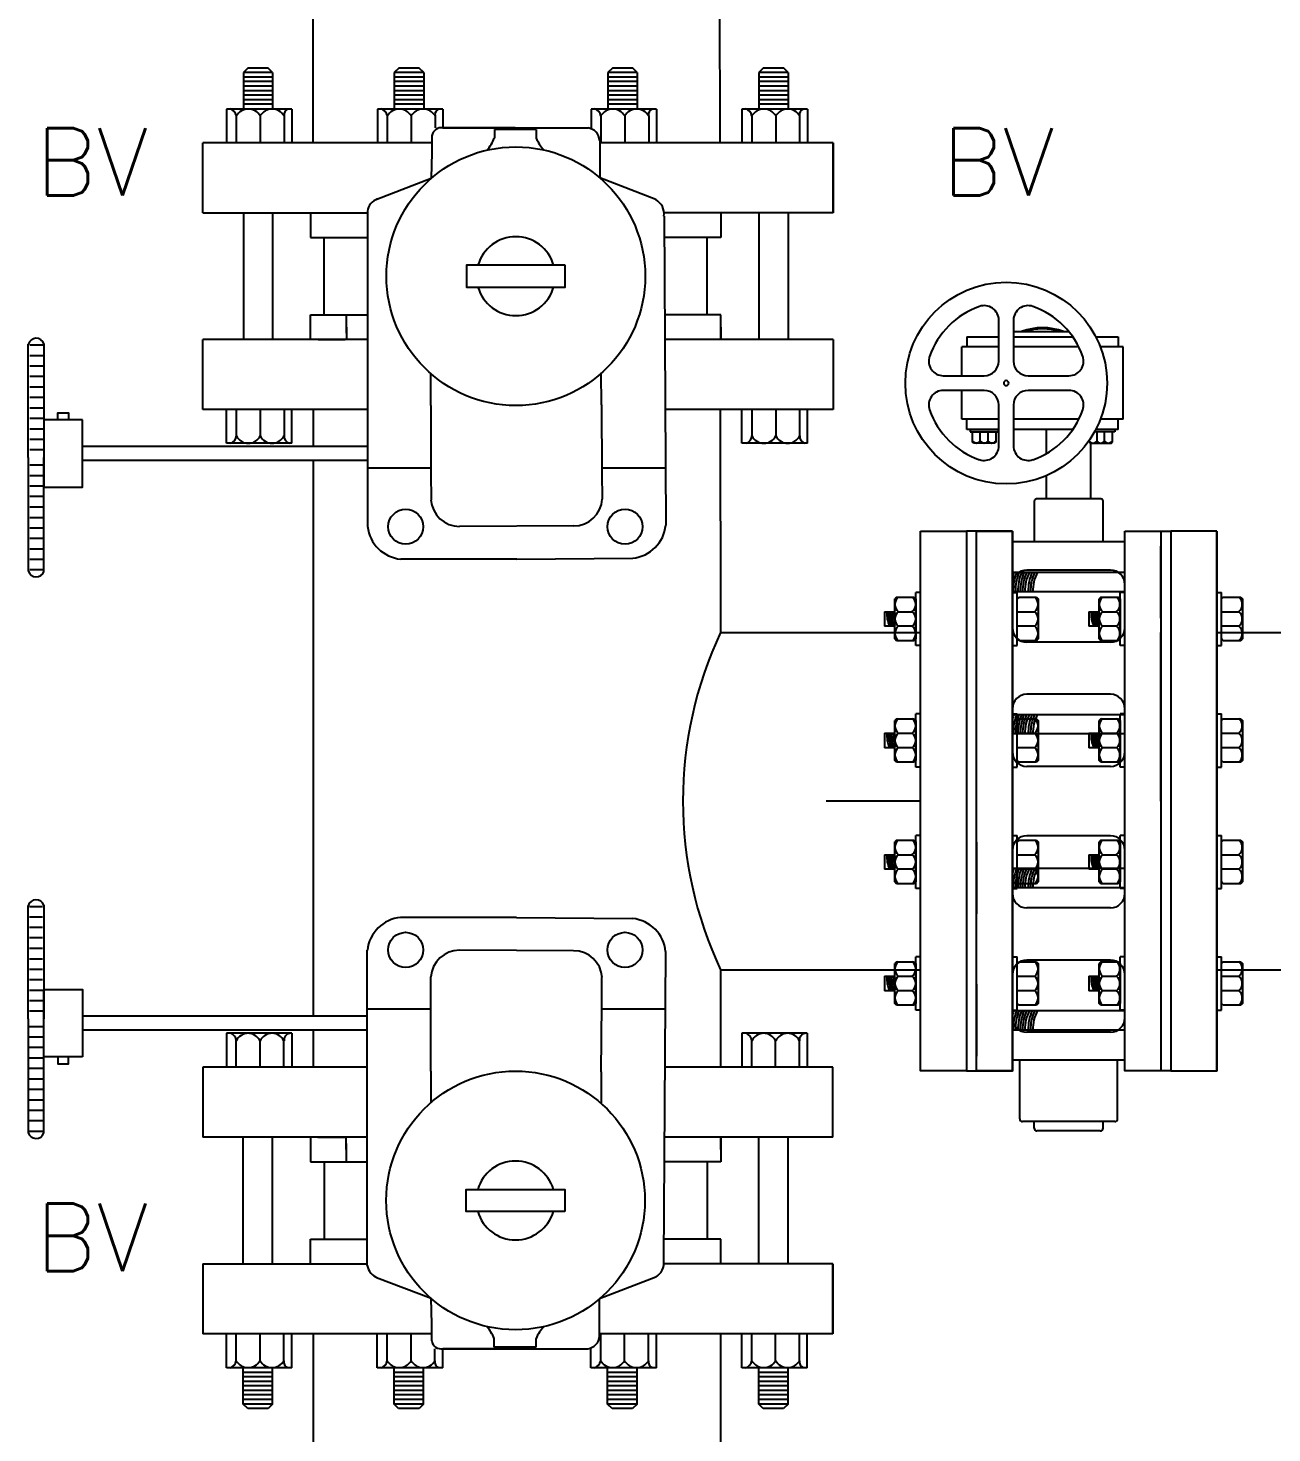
# Model space of a CAD drawing. Header units: inches. Extents: x 71784 to 88028, y -28237 to -21373.
# Drawn here: x 75841 to 76762, y -27475 to -26434 of the extents above; entities that cross this region are included whole.
import ezdxf

# ---------------------------------------------------------------- set-up
doc = ezdxf.new("R2010")
doc.units = ezdxf.units.IN
doc.header["$MEASUREMENT"] = 0
doc.layers.add('FENCE', color=1, linetype='Continuous')
doc.layers.add('M-X-BKGD', color=8, linetype='Continuous')
doc.styles.add('SIMS', font='simplex.shx')

msp = doc.modelspace()

# ---------------------------------------------------------------- linework, layer by layer
at = {"layer": 'M-X-BKGD'}
for p, q in [((76051.5, -25961.1), (76051.6, -26519.5)), ((76352.3, -25961.1), (76353, -26519.5)), ((76003.4, -26464.1), (76000.1, -26467.4)), ((76021.8, -26467.4), (76000.1, -26467.4)), ((76021.8, -26467.4), (76000.1, -26467.4)), ((76021.8, -26467.4), (76000.1, -26467.4)), ((76000.1, -26467.4), (76000.1, -26494.4)), ((76021.8, -26470.8), (76000.1, -26470.8)), ((76021.8, -26470.8), (76000.1, -26470.8)), ((76018.5, -26464.1), (76003.4, -26464.1)), ((76021.8, -26467.4), (76018.5, -26464.1)), ((76021.8, -26467.4), (76021.8, -26494.4)), ((76115.2, -26464.1), (76111.9, -26467.4)), ((76133.7, -26467.4), (76111.9, -26467.4)), ((76133.7, -26467.4), (76111.9, -26467.4)), ((76133.7, -26467.4), (76111.9, -26467.4)), ((76111.9, -26467.4), (76111.9, -26494.4)), ((76133.7, -26470.8), (76111.9, -26470.8)), ((76133.7, -26470.8), (76111.9, -26470.8)), ((76130.3, -26464.1), (76115.2, -26464.1)), ((76133.7, -26467.4), (76130.3, -26464.1)), ((76133.7, -26467.4), (76133.7, -26494.4)), ((76273.4, -26464.1), (76270, -26467.4)), ((76291.8, -26467.4), (76270, -26467.4)), ((76291.8, -26467.4), (76270, -26467.4)), ((76291.8, -26467.4), (76270, -26467.4)), ((76270, -26467.4), (76270, -26494.4)), ((76291.8, -26470.8), (76270, -26470.8)), ((76291.8, -26470.8), (76270, -26470.8)), ((76288.5, -26464.1), (76273.4, -26464.1)), ((76291.8, -26467.4), (76288.5, -26464.1)), ((76291.8, -26467.4), (76291.8, -26494.4)), ((76385.2, -26464.1), (76381.9, -26467.4)), ((76403.7, -26467.4), (76381.9, -26467.4)), ((76403.7, -26467.4), (76381.9, -26467.4)), ((76403.7, -26467.4), (76381.9, -26467.4)), ((76381.9, -26467.4), (76381.9, -26494.4)), ((76403.7, -26470.8), (76381.9, -26470.8)), ((76403.7, -26470.8), (76381.9, -26470.8)), ((76400.3, -26464.1), (76385.2, -26464.1)), ((76403.7, -26467.4), (76400.3, -26464.1)), ((76403.7, -26467.4), (76403.7, -26494.4)), ((76021.8, -26474.1), (76000.1, -26474.1)), ((76021.8, -26474.1), (76000.1, -26474.1)), ((76021.8, -26474.1), (76000.1, -26474.1)), ((76021.8, -26477.4), (76000.1, -26477.4)), ((76021.8, -26480.8), (76000.1, -26480.8)), ((76133.7, -26474.1), (76111.9, -26474.1)), ((76133.7, -26474.1), (76111.9, -26474.1)), ((76133.7, -26474.1), (76111.9, -26474.1)), ((76133.7, -26477.4), (76111.9, -26477.4)), ((76133.7, -26480.8), (76111.9, -26480.8)), ((76291.8, -26474.1), (76270, -26474.1)), ((76291.8, -26474.1), (76270, -26474.1)), ((76291.8, -26474.1), (76270, -26474.1)), ((76291.8, -26477.4), (76270, -26477.4)), ((76291.8, -26480.8), (76270, -26480.8)), ((76403.7, -26474.1), (76381.9, -26474.1)), ((76403.7, -26474.1), (76381.9, -26474.1)), ((76403.7, -26474.1), (76381.9, -26474.1)), ((76403.7, -26477.4), (76381.9, -26477.4)), ((76403.7, -26480.8), (76381.9, -26480.8)), ((76021.8, -26484.1), (76000.1, -26484.1)), ((76021.8, -26487.5), (76000.1, -26487.5)), ((76021.8, -26490.8), (76000.1, -26490.8)), ((76133.7, -26484.1), (76111.9, -26484.1)), ((76133.7, -26487.5), (76111.9, -26487.5)), ((76133.7, -26490.8), (76111.9, -26490.8)), ((76291.8, -26484.1), (76270, -26484.1)), ((76291.8, -26487.5), (76270, -26487.5)), ((76291.8, -26490.8), (76270, -26490.8)), ((76403.7, -26484.1), (76381.9, -26484.1)), ((76403.7, -26487.5), (76381.9, -26487.5)), ((76403.7, -26490.8), (76381.9, -26490.8)), ((75987.6, -26494.4), (75987.6, -26519.5)), ((76036.1, -26494.4), (75987.6, -26494.4)), ((75994.9, -26499.4), (75994.9, -26519.5)), ((76012.6, -26499.4), (76012.6, -26519.5)), ((76030.3, -26499.4), (76030.3, -26519.5)), ((76036.1, -26494.4), (76036.1, -26519.5)), ((76099.4, -26494.4), (76099.4, -26519.5)), ((76147.9, -26494.4), (76099.4, -26494.4)), ((76106.7, -26499.4), (76106.7, -26519.5)), ((76124.4, -26499.4), (76124.4, -26519.5)), ((76142.1, -26499.4), (76142.1, -26508.4)), ((76147.9, -26494.4), (76147.9, -26508.4)), ((76257.6, -26494.4), (76257.6, -26508.9)), ((76306.1, -26494.4), (76257.6, -26494.4)), ((76264.9, -26499.4), (76264.9, -26519.5)), ((76282.6, -26499.4), (76282.6, -26519.5)), ((76300.3, -26499.4), (76300.3, -26519.5)), ((76306.1, -26494.4), (76306.1, -26519.5)), ((76369.4, -26494.4), (76369.4, -26519.5)), ((76417.9, -26494.4), (76369.4, -26494.4)), ((76376.7, -26499.4), (76376.7, -26519.5)), ((76394.4, -26499.4), (76394.4, -26519.5)), ((76412.1, -26499.4), (76412.1, -26519.5)), ((76417.9, -26494.4), (76417.9, -26519.5)), ((76201.4, -26508.4), (76147.9, -26508.4)), ((76147.9, -26508.4), (76255.4, -26508.4)), ((76217, -26509.5), (76186, -26509.5)), ((76186, -26509.5), (76186, -26515.9)), ((76217, -26509.5), (76217, -26515.9)), ((76139.7, -26519.5), (75970.1, -26519.5)), ((75970.1, -26571.3), (75970.1, -26519.5)), ((76139.7, -26514.2), (76139.7, -26526.5)), ((76264, -26517.7), (76264, -26545.3)), ((76436.9, -26519.5), (76264, -26519.5)), ((76436.9, -26571.3), (76436.9, -26519.5)), ((76436.9, -26519.5), (76436.9, -26571.3)), ((76139.7, -26526.5), (76139.2, -26545.7)), ((76098.9, -26561.2), (76139.2, -26545.7)), ((76305.7, -26561.5), (76264, -26545.3)), ((75970.1, -26571.3), (76092.1, -26571.3)), ((76000.1, -26571.3), (76000.1, -26665)), ((76021.8, -26571.3), (76021.8, -26665)), ((76049.9, -26571.3), (76049.9, -26589.6)), ((76092.1, -26570.1), (76092.1, -26741.9)), ((76436.9, -26571.3), (76311.6, -26571.3)), ((76311.7, -26573.7), (76313, -26802.5)), ((76353.8, -26571.3), (76353.8, -26589.6)), ((76381.9, -26571.3), (76381.9, -26665)), ((76403.7, -26571.3), (76403.7, -26665)), ((76049.9, -26589.6), (76060, -26589.6)), ((76060, -26646.8), (76060, -26589.6)), ((76060, -26589.6), (76092, -26589.6)), ((76343.7, -26589.6), (76311.8, -26589.6)), ((76343.7, -26646.8), (76343.7, -26589.6)), ((76353.8, -26589.6), (76343.7, -26589.6)), ((76049.9, -26646.8), (76060, -26646.8)), ((76049.9, -26665), (76049.9, -26646.8)), ((76060, -26646.8), (76091.6, -26646.8)), ((76076.4, -26660.5), (76076.4, -26646.8)), ((76343.7, -26646.8), (76312.1, -26646.8)), ((76353.8, -26646.8), (76343.7, -26646.8)), ((76353.8, -26665), (76353.8, -26646.8)), ((76076.4, -26656), (76076.4, -26665)), ((76353.8, -26656), (76353.8, -26665)), ((75840.8, -26752.6), (75840.8, -26668.6)), ((75840.8, -26749.5), (75840.8, -26668.6)), ((75852.4, -26668.3), (75852.4, -26746.4)), ((76092.1, -26665), (75970.1, -26665)), ((75970.1, -26716.9), (75970.1, -26665)), ((76055.4, -26665), (76075.5, -26665)), ((76436.9, -26665), (76312.2, -26665)), ((76436.9, -26665), (76436.9, -26716.9)), ((76436.9, -26665), (76436.9, -26716.9)), ((76535.9, -26663), (76535.9, -26670.5)), ((76535.9, -26663), (76559.7, -26663)), ((76611.6, -26659.3), (76570.5, -26659.3)), ((76570.5, -26663), (76614.4, -26663)), ((76631.4, -26663), (76648, -26663)), ((76648, -26663), (76648, -26670.5)), ((75851.5, -26669.3), (75841.9, -26669.3)), ((75851.5, -26677.1), (75841.9, -26677.1)), ((76532.2, -26692.2), (76532.2, -26670.5)), ((76559.7, -26670.5), (76532.2, -26670.5)), ((76618.8, -26670.5), (76570.5, -26670.5)), ((76651.7, -26670.5), (76634.7, -26670.5)), ((76651.7, -26724.2), (76651.7, -26670.5)), ((75851.5, -26684.9), (75841.9, -26684.9)), ((75851.5, -26692.6), (75841.9, -26692.6)), ((76139, -26713.9), (76139, -26690.4)), ((76265.3, -26713.4), (76265.1, -26689.9)), ((75851.5, -26700.4), (75841.9, -26700.4)), ((75851.5, -26700.4), (75841.9, -26700.4)), ((75851.5, -26700.4), (75841.9, -26700.4)), ((75851.5, -26708.1), (75841.9, -26708.1)), ((76532.2, -26724.2), (76532.2, -26702.5)), ((75851.5, -26715.9), (75841.9, -26715.9)), ((76092.1, -26716.9), (75970.1, -26716.9)), ((75987.6, -26742), (75987.6, -26716.9)), ((75994.9, -26716.9), (75994.9, -26736.4)), ((76012.6, -26716.9), (76012.6, -26736.4)), ((76030.3, -26716.9), (76030.3, -26736.4)), ((76036.1, -26742), (76036.1, -26716.9)), ((76051.7, -26716.9), (76051.7, -26744.3)), ((76139, -26713.9), (76139, -26764.2)), ((76265.3, -26713.4), (76265.7, -26763.6)), ((76436.9, -26716.9), (76312.5, -26716.9)), ((76353.3, -26716.9), (76353.5, -26882)), ((76369.4, -26742), (76369.4, -26716.9)), ((76376.7, -26716.9), (76376.7, -26736.4)), ((76394.4, -26716.9), (76394.4, -26736.4)), ((76412.1, -26716.9), (76412.1, -26736.4)), ((76417.9, -26742), (76417.9, -26716.9)), ((75851.5, -26723.7), (75841.9, -26723.7)), ((76559.7, -26724.2), (76532.2, -26724.2)), ((76535.9, -26731.7), (76535.9, -26724.2)), ((76618.8, -26724.2), (76570.5, -26724.2)), ((76651.7, -26724.2), (76634.7, -26724.2)), ((76648, -26731.7), (76648, -26724.2)), ((75851.5, -26731.4), (75841.9, -26731.4)), ((75851.5, -26739.2), (75841.9, -26739.2)), ((76559.7, -26731.7), (76535.9, -26731.7)), ((76614.4, -26731.7), (76570.5, -26731.7)), ((76594.9, -26749.5), (76594.9, -26731.7)), ((76648, -26731.7), (76631.4, -26731.7)), ((75851.5, -26746.9), (75841.9, -26746.9)), ((75852.4, -26746.4), (75852.4, -26752.6)), ((76092.1, -26744.3), (75881, -26744.3)), ((76036.1, -26742), (75987.6, -26742)), ((76092.1, -26741.9), (76092.1, -26803.5)), ((76417.9, -26742), (76369.4, -26742)), ((76627.8, -26783.2), (76627.8, -26741.8)), ((75840.8, -26752.6), (75840.8, -26836.6)), ((75840.8, -26755.7), (75840.8, -26836.6)), ((75851.5, -26758.3), (75841.9, -26758.3)), ((75852.4, -26758.8), (75852.4, -26752.6)), ((75852.4, -26836.9), (75852.4, -26758.8)), ((76092.1, -26754.7), (75881, -26754.7)), ((76051.7, -26754.7), (76051.7, -27166.3)), ((76092.1, -26760.1), (76139, -26760.1)), ((76265.7, -26760.1), (76312.8, -26760.1)), ((75851.5, -26766), (75841.9, -26766)), ((76139, -26764.2), (76139.1, -26783.8)), ((76265.7, -26763.6), (76265.8, -26783.3)), ((76594.9, -26783.2), (76594.9, -26765.8)), ((75851.5, -26773.8), (75841.9, -26773.8)), ((75851.5, -26781.5), (75841.9, -26781.5)), ((76635.3, -26783.2), (76587.5, -26783.2)), ((75851.5, -26789.3), (75841.9, -26789.3)), ((76586, -26815), (76586, -26784.7)), ((76636.8, -26815), (76636.8, -26784.7)), ((75851.5, -26797.1), (75841.9, -26797.1)), ((76244.8, -26803.1), (76160.2, -26803.5)), ((75851.5, -26804.8), (75841.9, -26804.8)), ((75851.5, -26804.8), (75841.9, -26804.8)), ((75851.5, -26804.8), (75841.9, -26804.8)), ((75851.5, -26812.6), (75841.9, -26812.6)), ((76569.8, -26807.1), (76569.8, -26887.1)), ((76569.8, -26807.1), (76569.8, -26827.1)), ((76721, -26807.1), (76721, -26887.1)), ((76721, -26807.1), (76721, -26827.1)), ((75851.5, -26820.3), (75841.9, -26820.3)), ((76653, -26815), (76569.8, -26815)), ((76653, -27199), (76653, -26815)), ((75851.5, -26828.1), (75841.9, -26828.1)), ((76202.6, -26827.8), (76116.7, -26827.8)), ((76202.6, -26827.8), (76288.5, -26827.1)), ((76569.8, -26827.1), (76569.8, -26917.1)), ((76721, -26827.1), (76721, -26917.1)), ((75851.5, -26835.8), (75841.9, -26835.8)), ((76642.3, -26835.9), (76580.4, -26835.9)), ((76475, -26866.7), (76475, -26877.5)), ((76626.2, -26866.7), (76626.2, -26877.5)), ((76353.5, -26882), (76501.7, -26882)), ((76569.8, -26887.1), (76569.8, -26967.1)), ((76679.6, -27007), (76679.6, -26882)), ((76721, -26882), (76816, -26882)), ((76721, -26887.1), (76721, -26967.1)), ((76642.3, -26889.2), (76580.4, -26889.2)), ((76569.8, -26917.1), (76569.8, -27007.1)), ((76721, -26917.1), (76721, -27007.1)), ((76642.3, -26927.9), (76580.4, -26927.9)), ((76475, -26956.7), (76475, -26967.5)), ((76626.2, -26956.7), (76626.2, -26967.5)), ((76569.8, -26967.1), (76569.8, -27047.1)), ((76721, -26967.1), (76721, -27047.1)), ((76642.3, -26981.3), (76580.4, -26981.3)), ((76501.7, -27007), (76431.8, -27007)), ((76569.8, -27007.1), (76569.8, -27097.1)), ((76721, -27007.1), (76721, -27097.1)), ((76642.3, -27032.8), (76580.4, -27032.8)), ((76475, -27046.7), (76475, -27057.5)), ((76569.8, -27047.1), (76569.8, -27127.1)), ((76626.2, -27046.7), (76626.2, -27057.5)), ((76721, -27047.1), (76721, -27127.1)), ((75840.7, -27165.3), (75840.7, -27084.5)), ((75840.7, -27168.4), (75840.7, -27084.5)), ((75852.3, -27084.1), (75852.3, -27162.2)), ((75851.4, -27085.2), (75841.8, -27085.2)), ((75851.4, -27092.9), (75841.8, -27092.9)), ((76202.5, -27093.2), (76116.6, -27093.2)), ((76202.5, -27093.2), (76288.4, -27093.9)), ((76642.3, -27086.1), (76580.4, -27086.1)), ((75851.4, -27100.7), (75841.8, -27100.7)), ((76569.8, -27097.1), (76569.8, -27187.1)), ((76721, -27097.1), (76721, -27187.1)), ((75851.4, -27108.4), (75841.8, -27108.4)), ((75851.4, -27116.2), (75841.8, -27116.2)), ((75851.4, -27116.2), (75841.8, -27116.2)), ((75851.4, -27116.2), (75841.8, -27116.2)), ((75851.4, -27124), (75841.8, -27124)), ((76091.9, -27179.1), (76091.9, -27117.5)), ((76244.7, -27117.9), (76160.1, -27117.5)), ((76311.5, -27347.3), (76312.9, -27118.5)), ((76642.3, -27124.8), (76580.4, -27124.8)), ((75851.4, -27131.7), (75841.8, -27131.7)), ((76353.5, -27132), (76501.7, -27132)), ((76353.5, -27132), (76353.5, -27204.1)), ((76475, -27136.7), (76475, -27147.5)), ((76569.8, -27127.1), (76569.8, -27207.1)), ((76626.2, -27136.7), (76626.2, -27147.5)), ((76721, -27127.1), (76721, -27207.1)), ((76721, -27132), (76950.7, -27132)), ((75851.4, -27139.5), (75841.8, -27139.5)), ((75851.4, -27147.2), (75841.8, -27147.2)), ((76138.9, -27156.8), (76139, -27137.2)), ((76265.6, -27157.4), (76265.7, -27137.7)), ((75851.4, -27155), (75841.8, -27155)), ((76138.9, -27207.1), (76138.9, -27156.8)), ((76265.2, -27207.6), (76265.6, -27157.4)), ((75851.4, -27162.7), (75841.8, -27162.7)), ((75852.3, -27162.2), (75852.3, -27168.4)), ((76091.9, -27166.3), (75880.9, -27166.3)), ((76091.9, -27160.9), (76138.9, -27160.9)), ((76265.6, -27160.9), (76312.7, -27160.9)), ((75840.7, -27168.4), (75840.7, -27252.4)), ((75840.7, -27171.5), (75840.7, -27252.4)), ((75851.4, -27174.1), (75841.8, -27174.1)), ((75852.3, -27174.6), (75852.3, -27168.4)), ((75852.3, -27252.7), (75852.3, -27174.6)), ((76091.9, -27176.7), (75880.9, -27176.7)), ((76051.7, -27176.7), (76051.7, -27204.1)), ((76642.3, -27178.1), (76580.4, -27178.1)), ((75851.4, -27181.8), (75841.8, -27181.8)), ((75987.5, -27179), (75987.5, -27204.1)), ((76036, -27179), (75987.5, -27179)), ((75994.8, -27204.1), (75994.8, -27184.6)), ((76012.5, -27204.1), (76012.5, -27184.6)), ((76030.2, -27204.1), (76030.2, -27184.6)), ((76036, -27179), (76036, -27204.1)), ((76091.9, -27350.9), (76091.9, -27179.1)), ((76369.3, -27179), (76369.3, -27204.1)), ((76417.8, -27179), (76369.3, -27179)), ((76376.6, -27204.1), (76376.6, -27184.6)), ((76394.3, -27204.1), (76394.3, -27184.6)), ((76412, -27204.1), (76412, -27184.6)), ((76417.8, -27179), (76417.8, -27204.1)), ((76569.8, -27187.1), (76569.8, -27207.1)), ((76721, -27187.1), (76721, -27207.1)), ((75851.4, -27189.6), (75841.8, -27189.6)), ((75851.4, -27197.4), (75841.8, -27197.4)), ((76653, -27199), (76569.8, -27199)), ((76575.1, -27242.3), (76575.1, -27199)), ((76647.6, -27242.3), (76647.6, -27199)), ((75851.4, -27205.1), (75841.8, -27205.1)), ((76091.9, -27204.1), (75970, -27204.1)), ((75970, -27204.1), (75970, -27256)), ((76138.9, -27207.1), (76138.9, -27230.6)), ((76265.2, -27207.6), (76265, -27231.1)), ((76436.8, -27204.1), (76312.4, -27204.1)), ((76436.8, -27256), (76436.8, -27204.1)), ((76436.8, -27256), (76436.8, -27204.1)), ((75851.4, -27212.9), (75841.8, -27212.9)), ((75851.4, -27220.6), (75841.8, -27220.6)), ((75851.4, -27220.6), (75841.8, -27220.6)), ((75851.4, -27220.6), (75841.8, -27220.6)), ((75851.4, -27228.4), (75841.8, -27228.4)), ((75851.4, -27236.1), (75841.8, -27236.1)), ((75851.4, -27243.9), (75841.8, -27243.9)), ((76645.5, -27244.4), (76577.2, -27244.4)), ((76585.8, -27249.2), (76585.8, -27244.4)), ((76634.8, -27251.3), (76587.9, -27251.3)), ((76637, -27249.2), (76637, -27244.4)), ((75851.4, -27251.7), (75841.8, -27251.7)), ((76091.9, -27256), (75970, -27256)), ((75999.9, -27349.7), (75999.9, -27256)), ((76021.7, -27349.7), (76021.7, -27256)), ((76049.8, -27256), (76049.8, -27274.3)), ((76055.3, -27256), (76075.4, -27256)), ((76076.2, -27265), (76076.2, -27256)), ((76076.2, -27260.5), (76076.2, -27274.3)), ((76436.8, -27256), (76312.1, -27256)), ((76353.7, -27256), (76353.7, -27274.3)), ((76353.7, -27265), (76353.7, -27256)), ((76381.8, -27349.7), (76381.8, -27256)), ((76403.6, -27349.7), (76403.6, -27256)), ((76049.8, -27274.3), (76059.9, -27274.3)), ((76059.9, -27274.3), (76091.5, -27274.3)), ((76059.9, -27274.3), (76059.9, -27331.4)), ((76343.6, -27274.3), (76312, -27274.3)), ((76343.6, -27274.3), (76343.6, -27331.4)), ((76353.7, -27274.3), (76343.6, -27274.3)), ((76049.8, -27349.7), (76049.8, -27331.4)), ((76049.8, -27331.4), (76059.9, -27331.4)), ((76059.9, -27331.4), (76091.9, -27331.4)), ((76343.6, -27331.4), (76311.6, -27331.4)), ((76353.7, -27331.4), (76343.6, -27331.4)), ((76353.7, -27349.7), (76353.7, -27331.4)), ((75970, -27349.7), (76091.9, -27349.7)), ((75970, -27349.7), (75970, -27401.6)), ((76436.8, -27349.7), (76311.5, -27349.7)), ((76436.8, -27349.7), (76436.8, -27401.6)), ((76436.8, -27401.6), (76436.8, -27349.7)), ((76098.8, -27359.8), (76139.1, -27375.3)), ((76305.6, -27359.5), (76263.9, -27375.7)), ((76139.6, -27394.5), (76139.1, -27375.3)), ((76263.9, -27403.3), (76263.9, -27375.7)), ((76139.6, -27406.8), (76139.6, -27394.5)), ((76139.6, -27401.6), (75970, -27401.6)), ((75987.5, -27426.7), (75987.5, -27401.6)), ((75994.8, -27421.6), (75994.8, -27401.6)), ((76012.5, -27421.6), (76012.5, -27401.6)), ((76030.2, -27421.6), (76030.2, -27401.6)), ((76036, -27426.7), (76036, -27401.6)), ((76051.8, -27401.6), (76051.8, -27600.9)), ((76099.3, -27426.7), (76099.3, -27401.6)), ((76106.6, -27421.6), (76106.6, -27401.6)), ((76124.3, -27421.6), (76124.3, -27401.6)), ((76185.9, -27411.5), (76185.9, -27405.1)), ((76216.9, -27411.5), (76216.9, -27405.1)), ((76436.8, -27401.6), (76263.8, -27401.6)), ((76264.8, -27421.6), (76264.8, -27401.6)), ((76282.5, -27421.6), (76282.5, -27401.6)), ((76300.2, -27421.6), (76300.2, -27401.6)), ((76306, -27426.7), (76306, -27401.6)), ((76353.5, -27401.6), (76353.5, -27600.9)), ((76369.3, -27426.7), (76369.3, -27401.6)), ((76376.6, -27421.6), (76376.6, -27401.6)), ((76394.3, -27421.6), (76394.3, -27401.6)), ((76412, -27421.6), (76412, -27401.6)), ((76417.8, -27426.7), (76417.8, -27401.6)), ((76142, -27421.6), (76142, -27412.6)), ((76201.3, -27412.6), (76147.8, -27412.6)), ((76147.8, -27412.6), (76255.3, -27412.6)), ((76147.8, -27426.7), (76147.8, -27412.6)), ((76216.9, -27411.5), (76185.9, -27411.5)), ((76257.5, -27426.7), (76257.5, -27412.1)), ((76036, -27426.7), (75987.5, -27426.7)), ((75999.9, -27453.6), (75999.9, -27426.7)), ((76021.7, -27453.6), (76021.7, -27426.7)), ((76147.8, -27426.7), (76099.3, -27426.7)), ((76111.8, -27453.6), (76111.8, -27426.7)), ((76133.6, -27453.6), (76133.6, -27426.7)), ((76306, -27426.7), (76257.5, -27426.7)), ((76269.9, -27453.6), (76269.9, -27426.7)), ((76291.7, -27453.6), (76291.7, -27426.7)), ((76417.8, -27426.7), (76369.3, -27426.7)), ((76381.8, -27453.6), (76381.8, -27426.7)), ((76403.6, -27453.6), (76403.6, -27426.7)), ((76021.7, -27430.2), (75999.9, -27430.2)), ((76021.7, -27433.5), (75999.9, -27433.5)), ((76021.7, -27436.9), (75999.9, -27436.9)), ((76133.6, -27430.2), (76111.8, -27430.2)), ((76133.6, -27433.5), (76111.8, -27433.5)), ((76133.6, -27436.9), (76111.8, -27436.9)), ((76291.7, -27430.2), (76269.9, -27430.2)), ((76291.7, -27433.5), (76269.9, -27433.5)), ((76291.7, -27436.9), (76269.9, -27436.9)), ((76403.6, -27430.2), (76381.8, -27430.2)), ((76403.6, -27433.5), (76381.8, -27433.5)), ((76403.6, -27436.9), (76381.8, -27436.9)), ((76021.7, -27440.2), (75999.9, -27440.2)), ((76021.7, -27443.6), (75999.9, -27443.6)), ((76021.7, -27446.9), (75999.9, -27446.9)), ((76021.7, -27446.9), (75999.9, -27446.9)), ((76021.7, -27446.9), (75999.9, -27446.9)), ((76133.6, -27440.2), (76111.8, -27440.2)), ((76133.6, -27443.6), (76111.8, -27443.6)), ((76133.6, -27446.9), (76111.8, -27446.9)), ((76133.6, -27446.9), (76111.8, -27446.9)), ((76133.6, -27446.9), (76111.8, -27446.9)), ((76291.7, -27440.2), (76269.9, -27440.2)), ((76291.7, -27443.6), (76269.9, -27443.6)), ((76291.7, -27446.9), (76269.9, -27446.9)), ((76291.7, -27446.9), (76269.9, -27446.9)), ((76291.7, -27446.9), (76269.9, -27446.9)), ((76403.6, -27440.2), (76381.8, -27440.2)), ((76403.6, -27443.6), (76381.8, -27443.6)), ((76403.6, -27446.9), (76381.8, -27446.9)), ((76403.6, -27446.9), (76381.8, -27446.9)), ((76403.6, -27446.9), (76381.8, -27446.9)), ((76021.7, -27450.3), (75999.9, -27450.3)), ((76021.7, -27450.3), (75999.9, -27450.3)), ((76021.7, -27453.6), (75999.9, -27453.6)), ((76021.7, -27453.6), (75999.9, -27453.6)), ((76021.7, -27453.6), (75999.9, -27453.6)), ((76003.3, -27457), (75999.9, -27453.6)), ((76018.4, -27456.9), (76003.3, -27457)), ((76021.7, -27453.6), (76018.4, -27456.9)), ((76133.6, -27450.3), (76111.8, -27450.3)), ((76133.6, -27450.3), (76111.8, -27450.3)), ((76115.1, -27457), (76111.8, -27453.6)), ((76133.6, -27453.6), (76111.8, -27453.6)), ((76133.6, -27453.6), (76111.8, -27453.6)), ((76133.6, -27453.6), (76111.8, -27453.6)), ((76130.2, -27456.9), (76115.1, -27457)), ((76133.6, -27453.6), (76130.2, -27456.9)), ((76291.7, -27450.3), (76269.9, -27450.3)), ((76291.7, -27450.3), (76269.9, -27450.3)), ((76273.3, -27457), (76269.9, -27453.6)), ((76291.7, -27453.6), (76269.9, -27453.6)), ((76291.7, -27453.6), (76269.9, -27453.6)), ((76291.7, -27453.6), (76269.9, -27453.6)), ((76288.4, -27456.9), (76273.3, -27457)), ((76291.7, -27453.6), (76288.4, -27456.9)), ((76403.6, -27450.3), (76381.8, -27450.3)), ((76403.6, -27450.3), (76381.8, -27450.3)), ((76385.1, -27457), (76381.8, -27453.6)), ((76403.6, -27453.6), (76381.8, -27453.6)), ((76403.6, -27453.6), (76381.8, -27453.6)), ((76403.6, -27453.6), (76381.8, -27453.6)), ((76400.2, -27456.9), (76385.1, -27457)), ((76403.6, -27453.6), (76400.2, -27456.9))]:
    msp.add_line(p, q, dxfattribs=at)
at = {"layer": 'M-X-BKGD', "linetype": 'Continuous'}
for p, q in [((76559.7, -26681.1), (76559.7, -26650.8)), ((76570.5, -26650.8), (76570.5, -26681.1)), ((76518.5, -26692), (76548.8, -26692)), ((76581.3, -26692), (76611.6, -26692)), ((76548.8, -26702.8), (76518.5, -26702.8)), ((76611.6, -26702.8), (76581.3, -26702.8)), ((76559.7, -26743.9), (76559.7, -26713.6)), ((76570.5, -26713.6), (76570.5, -26743.9)), ((76538.4, -26731.7), (76538.4, -26733.6)), ((76538.4, -26731.7), (76559.2, -26731.7)), ((76538.4, -26733.6), (76559.2, -26733.6)), ((76540.2, -26734.3), (76540.9, -26733.6)), ((76540.2, -26741.1), (76540.2, -26734.3)), ((76540.9, -26741.8), (76540.2, -26741.1)), ((76545.9, -26740.4), (76545.9, -26733.6)), ((76551.6, -26733.6), (76551.6, -26740.4)), ((76557.3, -26734.3), (76556.7, -26733.6)), ((76557.3, -26741.1), (76556.7, -26741.8)), ((76557.3, -26734.3), (76557.3, -26741.1)), ((76559.2, -26731.7), (76559.2, -26733.6)), ((76626.6, -26739.7), (76626.6, -26741.1)), ((76626.6, -26741.1), (76627.2, -26741.8)), ((76645.5, -26733.6), (76630.4, -26733.6)), ((76645.5, -26731.7), (76631.4, -26731.7)), ((76632.3, -26733.6), (76632.3, -26740.4)), ((76638, -26740.4), (76638, -26733.6)), ((76643.7, -26734.3), (76643, -26733.6)), ((76643, -26741.8), (76643.7, -26741.1)), ((76643.7, -26741.1), (76643.7, -26734.3)), ((76645.5, -26731.7), (76645.5, -26733.6)), ((76556.7, -26741.8), (76540.9, -26741.8)), ((76627.2, -26741.8), (76643, -26741.8)), ((76543.1, -27206.9), (76543.1, -26807.1)), ((76543.1, -26807.1), (76569.8, -26807.1)), ((76569.8, -26807.1), (76569.8, -27206.9)), ((76653, -26807.1), (76679.6, -26807.1)), ((76653, -27206.9), (76653, -26807.1)), ((76679.6, -26807.1), (76679.6, -27206.9)), ((76543.1, -26871.4), (76543.1, -26818.1)), ((76569.8, -27199), (76569.8, -26815)), ((76679.6, -26871.4), (76679.6, -26818.1)), ((76569.8, -26837.5), (76653, -26837.5)), ((76483.9, -26856), (76482.7, -26857.2)), ((76483.9, -26856), (76496.9, -26856)), ((76496.9, -26856), (76498.1, -26857.2)), ((76498.1, -26891.8), (76498.1, -26852.4)), ((76501.7, -26852.4), (76498.1, -26852.4)), ((76653, -26852), (76569.8, -26852)), ((76569.8, -26852.4), (76573.3, -26852.4)), ((76573.3, -26891.8), (76573.3, -26852.4)), ((76574.6, -26856), (76573.3, -26857.2)), ((76574.6, -26856), (76587.5, -26856)), ((76587.5, -26856), (76588.8, -26857.2)), ((76635.2, -26856), (76633.9, -26857.2)), ((76635.2, -26856), (76648.1, -26856)), ((76648.1, -26856), (76649.4, -26857.2)), ((76649.4, -26891.8), (76649.4, -26852.4)), ((76653, -26852.4), (76649.4, -26852.4)), ((76721, -26852.4), (76724.6, -26852.4)), ((76724.6, -26891.8), (76724.6, -26852.4)), ((76725.9, -26856), (76724.6, -26857.2)), ((76725.9, -26856), (76738.8, -26856)), ((76738.8, -26856), (76740.1, -26857.2)), ((76482.7, -26886.9), (76482.7, -26857.2)), ((76498.1, -26857.2), (76498.1, -26886.9)), ((76588.8, -26857.2), (76588.8, -26886.9)), ((76633.9, -26886.9), (76633.9, -26857.2)), ((76649.4, -26857.2), (76649.4, -26886.9)), ((76740.1, -26857.2), (76740.1, -26886.9)), ((76475, -26866.7), (76482.7, -26866.7)), ((76485.2, -26866.7), (76495.5, -26866.7)), ((76573.3, -26866.7), (76586.2, -26866.7)), ((76626.2, -26866.7), (76633.9, -26866.7)), ((76636.5, -26866.7), (76646.8, -26866.7)), ((76724.6, -26866.7), (76737.5, -26866.7)), ((76482.7, -26877.5), (76475, -26877.5)), ((76483.9, -26888.2), (76482.7, -26886.9)), ((76495.5, -26877.5), (76485.2, -26877.5)), ((76498.1, -26886.9), (76496.9, -26888.2)), ((76586.2, -26877.5), (76573.3, -26877.5)), ((76574.6, -26888.2), (76573.3, -26886.9)), ((76588.8, -26886.9), (76587.5, -26888.2)), ((76633.9, -26877.5), (76626.2, -26877.5)), ((76635.2, -26888.2), (76633.9, -26886.9)), ((76646.8, -26877.5), (76636.5, -26877.5)), ((76649.4, -26886.9), (76648.1, -26888.2)), ((76737.5, -26877.5), (76724.6, -26877.5)), ((76725.9, -26888.2), (76724.6, -26886.9)), ((76740.1, -26886.9), (76738.8, -26888.2)), ((76496.9, -26888.2), (76483.9, -26888.2)), ((76501.7, -26891.8), (76498.1, -26891.8)), ((76569.8, -26891.8), (76573.3, -26891.8)), ((76587.5, -26888.2), (76574.6, -26888.2)), ((76648.1, -26888.2), (76635.2, -26888.2)), ((76653, -26891.8), (76649.4, -26891.8)), ((76721, -26891.8), (76724.6, -26891.8)), ((76738.8, -26888.2), (76725.9, -26888.2)), ((76543.1, -26976.7), (76543.1, -26923.4)), ((76679.6, -26976.7), (76679.6, -26923.4)), ((76483.9, -26946), (76482.7, -26947.2)), ((76482.7, -26976.9), (76482.7, -26947.2)), ((76483.9, -26946), (76496.9, -26946)), ((76496.9, -26946), (76498.1, -26947.2)), ((76498.1, -26981.8), (76498.1, -26942.4)), ((76501.7, -26942.4), (76498.1, -26942.4)), ((76498.1, -26947.2), (76498.1, -26976.9)), ((76569.8, -26942.4), (76573.3, -26942.4)), ((76569.8, -26942.8), (76653, -26942.8)), ((76573.3, -26981.8), (76573.3, -26942.4)), ((76574.6, -26946), (76573.3, -26947.2)), ((76574.6, -26946), (76587.5, -26946)), ((76587.5, -26946), (76588.8, -26947.2)), ((76588.8, -26947.2), (76588.8, -26976.9)), ((76635.2, -26946), (76633.9, -26947.2)), ((76633.9, -26976.9), (76633.9, -26947.2)), ((76635.2, -26946), (76648.1, -26946)), ((76648.1, -26946), (76649.4, -26947.2)), ((76649.4, -26981.8), (76649.4, -26942.4)), ((76653, -26942.4), (76649.4, -26942.4)), ((76649.4, -26947.2), (76649.4, -26976.9)), ((76721, -26942.4), (76724.6, -26942.4)), ((76724.6, -26981.8), (76724.6, -26942.4)), ((76725.9, -26946), (76724.6, -26947.2)), ((76725.9, -26946), (76738.8, -26946)), ((76738.8, -26946), (76740.1, -26947.2)), ((76740.1, -26947.2), (76740.1, -26976.9)), ((76475, -26956.7), (76482.7, -26956.7)), ((76485.2, -26956.7), (76495.5, -26956.7)), ((76653, -26957.3), (76569.8, -26957.3)), ((76573.3, -26956.7), (76586.2, -26956.7)), ((76626.2, -26956.7), (76633.9, -26956.7)), ((76636.5, -26956.7), (76646.8, -26956.7)), ((76724.6, -26956.7), (76737.5, -26956.7)), ((76482.7, -26967.5), (76475, -26967.5)), ((76495.5, -26967.5), (76485.2, -26967.5)), ((76586.2, -26967.5), (76573.3, -26967.5)), ((76633.9, -26967.5), (76626.2, -26967.5)), ((76646.8, -26967.5), (76636.5, -26967.5)), ((76737.5, -26967.5), (76724.6, -26967.5)), ((76483.9, -26978.2), (76482.7, -26976.9)), ((76496.9, -26978.2), (76483.9, -26978.2)), ((76498.1, -26976.9), (76496.9, -26978.2)), ((76574.6, -26978.2), (76573.3, -26976.9)), ((76587.5, -26978.2), (76574.6, -26978.2)), ((76588.8, -26976.9), (76587.5, -26978.2)), ((76635.2, -26978.2), (76633.9, -26976.9)), ((76648.1, -26978.2), (76635.2, -26978.2)), ((76649.4, -26976.9), (76648.1, -26978.2)), ((76725.9, -26978.2), (76724.6, -26976.9)), ((76738.8, -26978.2), (76725.9, -26978.2)), ((76740.1, -26976.9), (76738.8, -26978.2)), ((76501.7, -26981.8), (76498.1, -26981.8)), ((76569.8, -26981.8), (76573.3, -26981.8)), ((76653, -26981.8), (76649.4, -26981.8)), ((76721, -26981.8), (76724.6, -26981.8)), ((76498.1, -27071.8), (76498.1, -27032.4)), ((76501.7, -27032.4), (76498.1, -27032.4)), ((76569.8, -27032.4), (76573.3, -27032.4)), ((76573.3, -27071.8), (76573.3, -27032.4)), ((76649.4, -27071.8), (76649.4, -27032.4)), ((76653, -27032.4), (76649.4, -27032.4)), ((76721, -27032.4), (76724.6, -27032.4)), ((76724.6, -27071.8), (76724.6, -27032.4)), ((76483.9, -27036), (76482.7, -27037.2)), ((76482.7, -27066.9), (76482.7, -27037.2)), ((76483.9, -27036), (76496.9, -27036)), ((76496.9, -27036), (76498.1, -27037.2)), ((76498.1, -27037.2), (76498.1, -27066.9)), ((76543.1, -27037.4), (76543.1, -27090.6)), ((76574.6, -27036), (76573.3, -27037.2)), ((76574.6, -27036), (76587.5, -27036)), ((76587.5, -27036), (76588.8, -27037.2)), ((76588.8, -27037.2), (76588.8, -27066.9)), ((76635.2, -27036), (76633.9, -27037.2)), ((76633.9, -27066.9), (76633.9, -27037.2)), ((76635.2, -27036), (76648.1, -27036)), ((76648.1, -27036), (76649.4, -27037.2)), ((76649.4, -27037.2), (76649.4, -27066.9)), ((76679.6, -27037.4), (76679.6, -27090.6)), ((76725.9, -27036), (76724.6, -27037.2)), ((76725.9, -27036), (76738.8, -27036)), ((76738.8, -27036), (76740.1, -27037.2)), ((76740.1, -27037.2), (76740.1, -27066.9)), ((76475, -27046.7), (76482.7, -27046.7)), ((76485.2, -27046.7), (76495.5, -27046.7)), ((76573.3, -27046.7), (76586.2, -27046.7)), ((76626.2, -27046.7), (76633.9, -27046.7)), ((76636.5, -27046.7), (76646.8, -27046.7)), ((76724.6, -27046.7), (76737.5, -27046.7)), ((76482.7, -27057.5), (76475, -27057.5)), ((76495.5, -27057.5), (76485.2, -27057.5)), ((76569.8, -27056.7), (76653, -27056.7)), ((76586.2, -27057.5), (76573.3, -27057.5)), ((76633.9, -27057.5), (76626.2, -27057.5)), ((76646.8, -27057.5), (76636.5, -27057.5)), ((76737.5, -27057.5), (76724.6, -27057.5)), ((76483.9, -27068.2), (76482.7, -27066.9)), ((76496.9, -27068.2), (76483.9, -27068.2)), ((76498.1, -27066.9), (76496.9, -27068.2)), ((76501.7, -27071.8), (76498.1, -27071.8)), ((76653, -27071.3), (76569.8, -27071.3)), ((76569.8, -27071.8), (76573.3, -27071.8)), ((76574.6, -27068.2), (76573.3, -27066.9)), ((76587.5, -27068.2), (76574.6, -27068.2)), ((76588.8, -27066.9), (76587.5, -27068.2)), ((76635.2, -27068.2), (76633.9, -27066.9)), ((76648.1, -27068.2), (76635.2, -27068.2)), ((76649.4, -27066.9), (76648.1, -27068.2)), ((76653, -27071.8), (76649.4, -27071.8)), ((76721, -27071.8), (76724.6, -27071.8)), ((76725.9, -27068.2), (76724.6, -27066.9)), ((76738.8, -27068.2), (76725.9, -27068.2)), ((76740.1, -27066.9), (76738.8, -27068.2)), ((76483.9, -27126), (76482.7, -27127.2)), ((76483.9, -27126), (76496.9, -27126)), ((76496.9, -27126), (76498.1, -27127.2)), ((76498.1, -27161.8), (76498.1, -27122.4)), ((76501.7, -27122.4), (76498.1, -27122.4)), ((76569.8, -27122.4), (76573.3, -27122.4)), ((76573.3, -27161.8), (76573.3, -27122.4)), ((76574.6, -27126), (76573.3, -27127.2)), ((76574.6, -27126), (76587.5, -27126)), ((76587.5, -27126), (76588.8, -27127.2)), ((76635.2, -27126), (76633.9, -27127.2)), ((76635.2, -27126), (76648.1, -27126)), ((76648.1, -27126), (76649.4, -27127.2)), ((76649.4, -27161.8), (76649.4, -27122.4)), ((76653, -27122.4), (76649.4, -27122.4)), ((76721, -27122.4), (76724.6, -27122.4)), ((76724.6, -27161.8), (76724.6, -27122.4)), ((76725.9, -27126), (76724.6, -27127.2)), ((76725.9, -27126), (76738.8, -27126)), ((76738.8, -27126), (76740.1, -27127.2)), ((76475, -27136.7), (76482.7, -27136.7)), ((76482.7, -27156.9), (76482.7, -27127.2)), ((76485.2, -27136.7), (76495.5, -27136.7)), ((76498.1, -27127.2), (76498.1, -27156.9)), ((76573.3, -27136.7), (76586.2, -27136.7)), ((76588.8, -27127.2), (76588.8, -27156.9)), ((76626.2, -27136.7), (76633.9, -27136.7)), ((76633.9, -27156.9), (76633.9, -27127.2)), ((76636.5, -27136.7), (76646.8, -27136.7)), ((76649.4, -27127.2), (76649.4, -27156.9)), ((76724.6, -27136.7), (76737.5, -27136.7)), ((76740.1, -27127.2), (76740.1, -27156.9)), ((76482.7, -27147.5), (76475, -27147.5)), ((76495.5, -27147.5), (76485.2, -27147.5)), ((76543.1, -27142.7), (76543.1, -27195.9)), ((76586.2, -27147.5), (76573.3, -27147.5)), ((76633.9, -27147.5), (76626.2, -27147.5)), ((76646.8, -27147.5), (76636.5, -27147.5)), ((76679.6, -27142.7), (76679.6, -27195.9)), ((76737.5, -27147.5), (76724.6, -27147.5)), ((76483.9, -27158.2), (76482.7, -27156.9)), ((76498.1, -27156.9), (76496.9, -27158.2)), ((76574.6, -27158.2), (76573.3, -27156.9)), ((76588.8, -27156.9), (76587.5, -27158.2)), ((76635.2, -27158.2), (76633.9, -27156.9)), ((76649.4, -27156.9), (76648.1, -27158.2)), ((76725.9, -27158.2), (76724.6, -27156.9)), ((76740.1, -27156.9), (76738.8, -27158.2)), ((76496.9, -27158.2), (76483.9, -27158.2)), ((76501.7, -27161.8), (76498.1, -27161.8)), ((76569.8, -27161.8), (76573.3, -27161.8)), ((76569.8, -27162), (76653, -27162)), ((76587.5, -27158.2), (76574.6, -27158.2)), ((76648.1, -27158.2), (76635.2, -27158.2)), ((76653, -27161.8), (76649.4, -27161.8)), ((76721, -27161.8), (76724.6, -27161.8)), ((76738.8, -27158.2), (76725.9, -27158.2)), ((76653, -27176.6), (76569.8, -27176.6)), ((76569.8, -27206.9), (76543.1, -27206.9)), ((76679.6, -27206.9), (76653, -27206.9))]:
    msp.add_line(p, q, dxfattribs=at)
at = {"layer": 'M-X-BKGD'}
for points in [[(76238.4, -26610), (76165.3, -26610), (76165.3, -26626.4), (76238.4, -26626.4)], [(75870.6, -26724.5), (75862.8, -26724.5), (75862.8, -26719.3), (75870.6, -26719.3)], [(75881, -26724.5), (75852.4, -26724.5), (75852.4, -26774.5), (75881, -26774.5)], [(76501.7, -26807.1), (76535.7, -26807.1), (76535.7, -27206.9), (76501.7, -27206.9)], [(76569.8, -26807.1), (76535.7, -26807.1), (76535.7, -27206.9), (76569.8, -27206.9)], [(76653, -26807.1), (76687, -26807.1), (76687, -27206.9), (76653, -27206.9)], [(76721, -26807.1), (76687, -26807.1), (76687, -27206.9), (76721, -27206.9)], [(75880.9, -27196.5), (75852.3, -27196.5), (75852.3, -27146.5), (75880.9, -27146.5)], [(75870.5, -27196.5), (75862.7, -27196.5), (75862.7, -27201.7), (75870.5, -27201.7)], [(76238.3, -27311), (76165.2, -27311), (76165.2, -27294.7), (76238.3, -27294.7)]]:
    msp.add_lwpolyline(points, close=True, dxfattribs=at)
for centre, radius in [((76201.9, -26618.2), 95.8), ((76120.4, -26803.8), 13), ((76282.8, -26803.8), 13), ((76120.3, -27117.2), 13), ((76282.7, -27117.2), 13), ((76201.7, -27302.8), 95.8)]:
    msp.add_circle(centre, radius, dxfattribs=at)
at = {"layer": 'M-X-BKGD', "linetype": 'Continuous'}
msp.add_circle((76565.1, -26697.4), 74.7, dxfattribs=at)
at = {"layer": 'M-X-BKGD'}
for centre, radius, start, end in [((75988.9, -26500.3), 6.11, 8.3176, 77.8146), ((76003.8, -26504.6), 10.2, 30.121, 149.879), ((76021.4, -26504.6), 10.2, 30.1598, 149.8402), ((76034.6, -26498.5), 4.41, 109.6007, 192.1337), ((76100.7, -26500.3), 6.11, 8.3176, 77.8146), ((76115.6, -26504.6), 10.2, 30.121, 149.879), ((76133.3, -26504.6), 10.2, 30.1598, 149.8402), ((76146.4, -26498.5), 4.41, 109.6007, 192.1337), ((76258.9, -26500.3), 6.11, 8.3176, 77.8146), ((76273.7, -26504.6), 10.2, 30.121, 149.879), ((76291.4, -26504.6), 10.2, 30.1598, 149.8402), ((76304.6, -26498.5), 4.41, 109.6007, 192.1337), ((76370.7, -26500.3), 6.11, 8.3176, 77.8146), ((76385.6, -26504.6), 10.2, 30.121, 149.879), ((76403.3, -26504.6), 10.2, 30.1598, 149.8402), ((76416.4, -26498.5), 4.41, 109.6007, 192.1337), ((76146.7, -26515.3), 7.05, 80.2831, 170.5002), ((76254, -26518.3), 10, 3.3768, 82.1567), ((76157.3, -26504.4), 30.9, 318.6904, 338.0804), ((76244.3, -26504.5), 29.6, 202.7515, 222.9751), ((76103.3, -26571.7), 11.4, 109.0497, 171.9214), ((76299.4, -26572.1), 12.3, 352.6187, 59.6597), ((76201.9, -26618.2), 29.2, 16.2744, 163.7256), ((76201.9, -26618.2), 29.2, 196.2744, 343.7256), ((76592, -26700.2), 43.8, 69.1997, 110.8003), ((76592, -26700.2), 43, 71.9972, 108.0028), ((75846.7, -26670.3), 6.09, 18.9877, 164.6292), ((76565.1, -26697.4), 1.83, 0, 180), ((76565.1, -26697.4), 1.83, 180, 0), ((75989.1, -26736.4), 5.81, 285.2133, 359.7862), ((76003.8, -26732.2), 9.79, 205.3518, 334.6482), ((76021.4, -26732.2), 9.79, 205.3507, 334.6493), ((76035.2, -26737.1), 4.92, 171.4353, 260.0347), ((76370.9, -26736.4), 5.81, 285.2133, 359.7862), ((76385.6, -26732.2), 9.79, 205.3518, 334.6482), ((76403.3, -26732.2), 9.79, 205.3507, 334.6493), ((76417, -26737.1), 4.92, 171.4353, 260.0347), ((76244.8, -26782.1), 21.1, 270.1161, 356.6992), ((76587.5, -26784.7), 1.49, 90, 180), ((76635.3, -26784.7), 1.49, 0, 90), ((76160.1, -26782.4), 21.1, 183.802, 270.3851), ((76119.3, -26800.5), 27.4, 186.2326, 264.6274), ((76285.7, -26799.8), 27.4, 275.8737, 354.2686), ((75846.7, -26834.9), 6.09, 195.3708, 341.0123), ((76580.4, -26846.6), 10.7, 90, 180), ((76642.3, -26846.6), 10.7, 0, 90), ((76620.2, -27007), 294.5, 154.8876, 205.1159), ((76580.4, -26878.6), 10.7, 180, 270), ((76642.3, -26878.6), 10.7, 270, 0), ((76580.4, -26938.6), 10.7, 90, 180), ((76642.3, -26938.6), 10.7, 0, 90), ((76580.4, -26970.6), 10.7, 180, 270), ((76642.3, -26970.6), 10.7, 270, 0), ((76580.4, -27043.4), 10.7, 90, 180), ((76642.3, -27043.4), 10.7, 0, 90), ((75846.6, -27086.1), 6.09, 18.9877, 164.6292), ((76580.4, -27075.4), 10.7, 180, 270), ((76642.3, -27075.4), 10.7, 270, 0), ((76119.2, -27120.5), 27.4, 95.3726, 173.7674), ((76285.6, -27121.2), 27.4, 5.7314, 84.1263), ((76160, -27138.6), 21.1, 89.6149, 176.198), ((76244.7, -27138.9), 21.1, 3.3008, 89.8839), ((76580.4, -27135.5), 10.7, 90, 180), ((76642.3, -27135.5), 10.7, 0, 90), ((76580.4, -27167.5), 10.7, 180, 270), ((76642.3, -27167.5), 10.7, 270, 0), ((75989, -27184.6), 5.81, 0.2138, 74.7867), ((76003.6, -27188.8), 9.79, 25.3518, 154.6482), ((76021.3, -27188.8), 9.79, 25.3507, 154.6493), ((76035.1, -27183.9), 4.92, 99.9653, 188.5647), ((76370.8, -27184.6), 5.81, 0.2138, 74.7867), ((76385.5, -27188.8), 9.79, 25.3518, 154.6482), ((76403.2, -27188.8), 9.79, 25.3507, 154.6493), ((76416.9, -27183.9), 4.92, 99.9653, 188.5647), ((76577.2, -27242.3), 2.13, 180, 270), ((76587.9, -27249.2), 2.13, 180, 270), ((76634.8, -27249.2), 2.13, 270, 0), ((76645.5, -27242.3), 2.13, 270, 0), ((75846.6, -27250.8), 6.09, 195.3708, 341.0123), ((76201.7, -27302.8), 29.2, 16.2744, 163.7256), ((76201.7, -27302.8), 29.2, 196.2744, 343.7256), ((76103.2, -27349.3), 11.4, 188.0786, 250.9503), ((76299.3, -27348.9), 12.3, 300.3403, 7.3813), ((76157.2, -27416.6), 30.9, 21.9196, 41.3096), ((76244.2, -27416.5), 29.6, 137.0249, 157.2485), ((76146.6, -27405.7), 7.05, 189.4998, 279.7169), ((76253.9, -27402.7), 10, 277.8433, 356.6232), ((75988.8, -27420.7), 6.11, 282.1854, 351.6824), ((76003.6, -27416.4), 10.2, 210.121, 329.879), ((76021.3, -27416.4), 10.2, 210.1598, 329.8402), ((76034.5, -27422.5), 4.41, 167.8663, 250.3993), ((76100.6, -27420.7), 6.11, 282.1854, 351.6824), ((76115.5, -27416.4), 10.2, 210.121, 329.879), ((76133.2, -27416.4), 10.2, 210.1598, 329.8402), ((76146.3, -27422.5), 4.41, 167.8663, 250.3993), ((76258.7, -27420.7), 6.11, 282.1854, 351.6824), ((76273.6, -27416.4), 10.2, 210.121, 329.879), ((76291.3, -27416.4), 10.2, 210.1598, 329.8402), ((76304.5, -27422.5), 4.41, 167.8663, 250.3993), ((76370.6, -27420.7), 6.11, 282.1854, 351.6824), ((76385.5, -27416.4), 10.2, 210.121, 329.879), ((76403.2, -27416.4), 10.2, 210.1598, 329.8402), ((76416.3, -27422.5), 4.41, 167.8663, 250.3993)]:
    msp.add_arc(centre, radius, start, end, dxfattribs=at)
at = {"layer": 'M-X-BKGD', "linetype": 'Continuous'}
for centre, radius, start, end in [((76565.1, -26697.4), 60.1, 109.2185, 160.7815), ((76548.8, -26650.8), 10.8, 0, 109.2185), ((76581.3, -26650.8), 10.8, 70.7815, 180), ((76565.1, -26697.4), 60.1, 19.2185, 70.7815), ((76518.5, -26681.1), 10.8, 160.7815, 270), ((76611.6, -26681.1), 10.8, 270, 19.2185), ((76548.8, -26681.1), 10.8, 270, 360), ((76581.3, -26681.1), 10.8, 180, 270), ((76518.5, -26713.6), 10.8, 90, 199.2185), ((76548.8, -26713.6), 10.8, 0, 90), ((76581.3, -26713.6), 10.8, 90, 180), ((76611.6, -26713.6), 10.8, 340.7815, 90), ((76565.1, -26697.4), 60.1, 199.2185, 250.7815), ((76565.1, -26697.4), 60.1, 289.2185, 340.7815), ((76543.1, -26738.1), 3.69, 219.3849, 320.6151), ((76548.8, -26738.1), 3.69, 219.3849, 320.6151), ((76554.5, -26738.1), 3.69, 219.3849, 320.6151), ((76629.4, -26738.1), 3.69, 219.3849, 320.6151), ((76635.1, -26738.1), 3.69, 219.3849, 320.6151), ((76640.8, -26738.1), 3.69, 219.3849, 320.6151), ((76548.8, -26743.9), 10.8, 250.7815, 0), ((76581.3, -26743.9), 10.8, 180, 289.2185), ((76604.8, -26850.8), 36.4, 158.4824, 164.3117), ((76606.7, -26850.8), 36.4, 158.4824, 181.8593), ((76606.7, -26850.8), 34.7, 157.3413, 181.9529), ((76606.7, -26850.8), 32.9, 156.0681, 182.0564), ((76606.7, -26850.8), 31.2, 154.6374, 182.1715), ((76606.7, -26850.8), 29.5, 153.0169, 182.3003), ((76606.7, -26850.8), 27.7, 151.1637, 182.4453), ((76612.6, -26850.8), 31.2, 154.6374, 182.1715), ((76612.6, -26850.8), 29.5, 153.0169, 182.3003), ((76612.6, -26850.8), 27.7, 151.1637, 182.4453), ((76489.6, -26861.3), 6.96, 129.3849, 230.6151), ((76491.1, -26861.3), 6.96, 309.3849, 50.6151), ((76581.8, -26861.3), 6.96, 309.3849, 50.6151), ((76640.9, -26861.3), 6.96, 129.3849, 230.6151), ((76642.4, -26861.3), 6.96, 309.3849, 50.6151), ((76733, -26861.3), 6.96, 309.3849, 50.6151), ((76502.3, -26867.6), 25.7, 178.1407, 202.6587), ((76502.3, -26867.6), 24.4, 178.1407, 203.9319), ((76502.3, -26867.6), 23.1, 178.1407, 205.3626), ((76502.3, -26867.6), 21.8, 178.1407, 205.6381), ((76502.3, -26867.6), 20.5, 178.1407, 196.5975), ((76489.6, -26872.1), 6.96, 129.3849, 230.6151), ((76491.1, -26872.1), 6.96, 309.3849, 50.6151), ((76581.8, -26872.1), 6.96, 309.3849, 50.6151), ((76653.6, -26867.6), 25.7, 178.1407, 202.6587), ((76653.6, -26867.6), 24.4, 178.1407, 203.9319), ((76653.6, -26867.6), 23.1, 178.1407, 205.3626), ((76653.6, -26867.6), 21.8, 178.1407, 205.6381), ((76653.6, -26867.6), 20.5, 178.1407, 196.5975), ((76640.9, -26872.1), 6.96, 129.3849, 230.6151), ((76642.4, -26872.1), 6.96, 309.3849, 50.6151), ((76733, -26872.1), 6.96, 309.3849, 50.6151), ((76489.6, -26882.8), 6.96, 129.3849, 230.6151), ((76491.1, -26882.8), 6.96, 309.3849, 50.6151), ((76581.8, -26882.8), 6.96, 309.3849, 50.6151), ((76640.9, -26882.8), 6.96, 129.3849, 230.6151), ((76642.4, -26882.8), 6.96, 309.3849, 50.6151), ((76733, -26882.8), 6.96, 309.3849, 50.6151), ((76489.6, -26951.3), 6.96, 129.3849, 230.6151), ((76491.1, -26951.3), 6.96, 309.3849, 50.6151), ((76604.8, -26956.1), 36.4, 158.4824, 164.3117), ((76606.7, -26956.1), 36.4, 158.4824, 181.8593), ((76606.7, -26956.1), 34.7, 157.3413, 181.9529), ((76606.7, -26956.1), 32.9, 156.0681, 182.0564), ((76606.7, -26956.1), 31.2, 154.6374, 182.1715), ((76606.7, -26956.1), 29.5, 153.0169, 182.3003), ((76606.7, -26956.1), 27.7, 151.1637, 182.4453), ((76612.6, -26956.1), 31.2, 154.6374, 182.1715), ((76612.6, -26956.1), 29.5, 153.0169, 182.3003), ((76612.6, -26956.1), 27.7, 151.1637, 182.4453), ((76581.8, -26951.3), 6.96, 309.3849, 50.6151), ((76640.9, -26951.3), 6.96, 129.3849, 230.6151), ((76642.4, -26951.3), 6.96, 309.3849, 50.6151), ((76733, -26951.3), 6.96, 309.3849, 50.6151), ((76502.3, -26957.6), 25.7, 178.1407, 202.6587), ((76502.3, -26957.6), 24.4, 178.1407, 203.9319), ((76502.3, -26957.6), 23.1, 178.1407, 205.3626), ((76502.3, -26957.6), 21.8, 178.1407, 205.6381), ((76502.3, -26957.6), 20.5, 178.1407, 196.5975), ((76489.6, -26962.1), 6.96, 129.3849, 230.6151), ((76491.1, -26962.1), 6.96, 309.3849, 50.6151), ((76581.8, -26962.1), 6.96, 309.3849, 50.6151), ((76653.6, -26957.6), 25.7, 178.1407, 202.6587), ((76653.6, -26957.6), 24.4, 178.1407, 203.9319), ((76653.6, -26957.6), 23.1, 178.1407, 205.3626), ((76653.6, -26957.6), 21.8, 178.1407, 205.6381), ((76653.6, -26957.6), 20.5, 178.1407, 196.5975), ((76640.9, -26962.1), 6.96, 129.3849, 230.6151), ((76642.4, -26962.1), 6.96, 309.3849, 50.6151), ((76733, -26962.1), 6.96, 309.3849, 50.6151), ((76489.6, -26972.8), 6.96, 129.3849, 230.6151), ((76491.1, -26972.8), 6.96, 309.3849, 50.6151), ((76581.8, -26972.8), 6.96, 309.3849, 50.6151), ((76640.9, -26972.8), 6.96, 129.3849, 230.6151), ((76642.4, -26972.8), 6.96, 309.3849, 50.6151), ((76733, -26972.8), 6.96, 309.3849, 50.6151), ((76489.6, -27041.3), 6.96, 129.3849, 230.6151), ((76491.1, -27041.3), 6.96, 309.3849, 50.6151), ((76581.8, -27041.3), 6.96, 309.3849, 50.6151), ((76640.9, -27041.3), 6.96, 129.3849, 230.6151), ((76642.4, -27041.3), 6.96, 309.3849, 50.6151), ((76733, -27041.3), 6.96, 309.3849, 50.6151), ((76502.3, -27047.6), 25.7, 178.1407, 202.6587), ((76502.3, -27047.6), 24.4, 178.1407, 203.9319), ((76502.3, -27047.6), 23.1, 178.1407, 205.3626), ((76502.3, -27047.6), 21.8, 178.1407, 205.6381), ((76502.3, -27047.6), 20.5, 178.1407, 196.5975), ((76489.6, -27052.1), 6.96, 129.3849, 230.6151), ((76491.1, -27052.1), 6.96, 309.3849, 50.6151), ((76581.8, -27052.1), 6.96, 309.3849, 50.6151), ((76653.6, -27047.6), 25.7, 178.1407, 202.6587), ((76653.6, -27047.6), 24.4, 178.1407, 203.9319), ((76653.6, -27047.6), 23.1, 178.1407, 205.3626), ((76653.6, -27047.6), 21.8, 178.1407, 205.6381), ((76653.6, -27047.6), 20.5, 178.1407, 196.5975), ((76640.9, -27052.1), 6.96, 129.3849, 230.6151), ((76642.4, -27052.1), 6.96, 309.3849, 50.6151), ((76733, -27052.1), 6.96, 309.3849, 50.6151), ((76489.6, -27062.8), 6.96, 129.3849, 230.6151), ((76491.1, -27062.8), 6.96, 309.3849, 50.6151), ((76604.8, -27070.1), 36.4, 158.4824, 164.3117), ((76606.7, -27070.1), 36.4, 158.4824, 181.8593), ((76606.7, -27070.1), 34.7, 157.3413, 181.9529), ((76606.7, -27070.1), 32.9, 156.0681, 182.0564), ((76606.7, -27070.1), 31.2, 154.6374, 182.1715), ((76606.7, -27070.1), 29.5, 153.0169, 182.3003), ((76606.7, -27070.1), 27.7, 151.1637, 182.4453), ((76612.6, -27070.1), 31.2, 154.6374, 182.1715), ((76612.6, -27070.1), 29.5, 153.0169, 182.3003), ((76612.6, -27070.1), 27.7, 151.1637, 182.4453), ((76581.8, -27062.8), 6.96, 309.3849, 50.6151), ((76640.9, -27062.8), 6.96, 129.3849, 230.6151), ((76642.4, -27062.8), 6.96, 309.3849, 50.6151), ((76733, -27062.8), 6.96, 309.3849, 50.6151), ((76489.6, -27131.3), 6.96, 129.3849, 230.6151), ((76491.1, -27131.3), 6.96, 309.3849, 50.6151), ((76581.8, -27131.3), 6.96, 309.3849, 50.6151), ((76640.9, -27131.3), 6.96, 129.3849, 230.6151), ((76642.4, -27131.3), 6.96, 309.3849, 50.6151), ((76733, -27131.3), 6.96, 309.3849, 50.6151), ((76502.3, -27137.6), 25.7, 178.1407, 202.6587), ((76502.3, -27137.6), 24.4, 178.1407, 203.9319), ((76502.3, -27137.6), 23.1, 178.1407, 205.3626), ((76502.3, -27137.6), 21.8, 178.1407, 205.6381), ((76502.3, -27137.6), 20.5, 178.1407, 196.5975), ((76489.6, -27142.1), 6.96, 129.3849, 230.6151), ((76491.1, -27142.1), 6.96, 309.3849, 50.6151), ((76581.8, -27142.1), 6.96, 309.3849, 50.6151), ((76653.6, -27137.6), 25.7, 178.1407, 202.6587), ((76653.6, -27137.6), 24.4, 178.1407, 203.9319), ((76653.6, -27137.6), 23.1, 178.1407, 205.3626), ((76653.6, -27137.6), 21.8, 178.1407, 205.6381), ((76653.6, -27137.6), 20.5, 178.1407, 196.5975), ((76640.9, -27142.1), 6.96, 129.3849, 230.6151), ((76642.4, -27142.1), 6.96, 309.3849, 50.6151), ((76733, -27142.1), 6.96, 309.3849, 50.6151), ((76489.6, -27152.8), 6.96, 129.3849, 230.6151), ((76491.1, -27152.8), 6.96, 309.3849, 50.6151), ((76581.8, -27152.8), 6.96, 309.3849, 50.6151), ((76640.9, -27152.8), 6.96, 129.3849, 230.6151), ((76642.4, -27152.8), 6.96, 309.3849, 50.6151), ((76733, -27152.8), 6.96, 309.3849, 50.6151), ((76604.8, -27175.4), 36.4, 158.4824, 164.3117), ((76606.7, -27175.4), 36.4, 158.4824, 181.8593), ((76606.7, -27175.4), 34.7, 157.3413, 181.9529), ((76606.7, -27175.4), 32.9, 156.0681, 182.0564), ((76606.7, -27175.4), 31.2, 154.6374, 182.1715), ((76606.7, -27175.4), 29.5, 153.0169, 182.3003), ((76606.7, -27175.4), 27.7, 151.1637, 182.4453), ((76612.6, -27175.4), 31.2, 154.6374, 182.1715), ((76612.6, -27175.4), 29.5, 153.0169, 182.3003), ((76612.6, -27175.4), 27.7, 151.1637, 182.4453)]:
    msp.add_arc(centre, radius, start, end, dxfattribs=at)

# ---------------------------------------------------------------- texts
at = {"layer": 'FENCE', "color": 3, "char_height": 50, "width": 249.05, "attachment_point": 1, "style": 'SIMS'}
for insert in [(75846.3, -26508.5, -422.2), (76517.4, -26508.5, -422.2), (75846.3, -27305.1, -422.2)]:
    msp.add_mtext('\\A1;BV', dxfattribs=dict(at, insert=insert))

doc.saveas('drawing.dxf')
